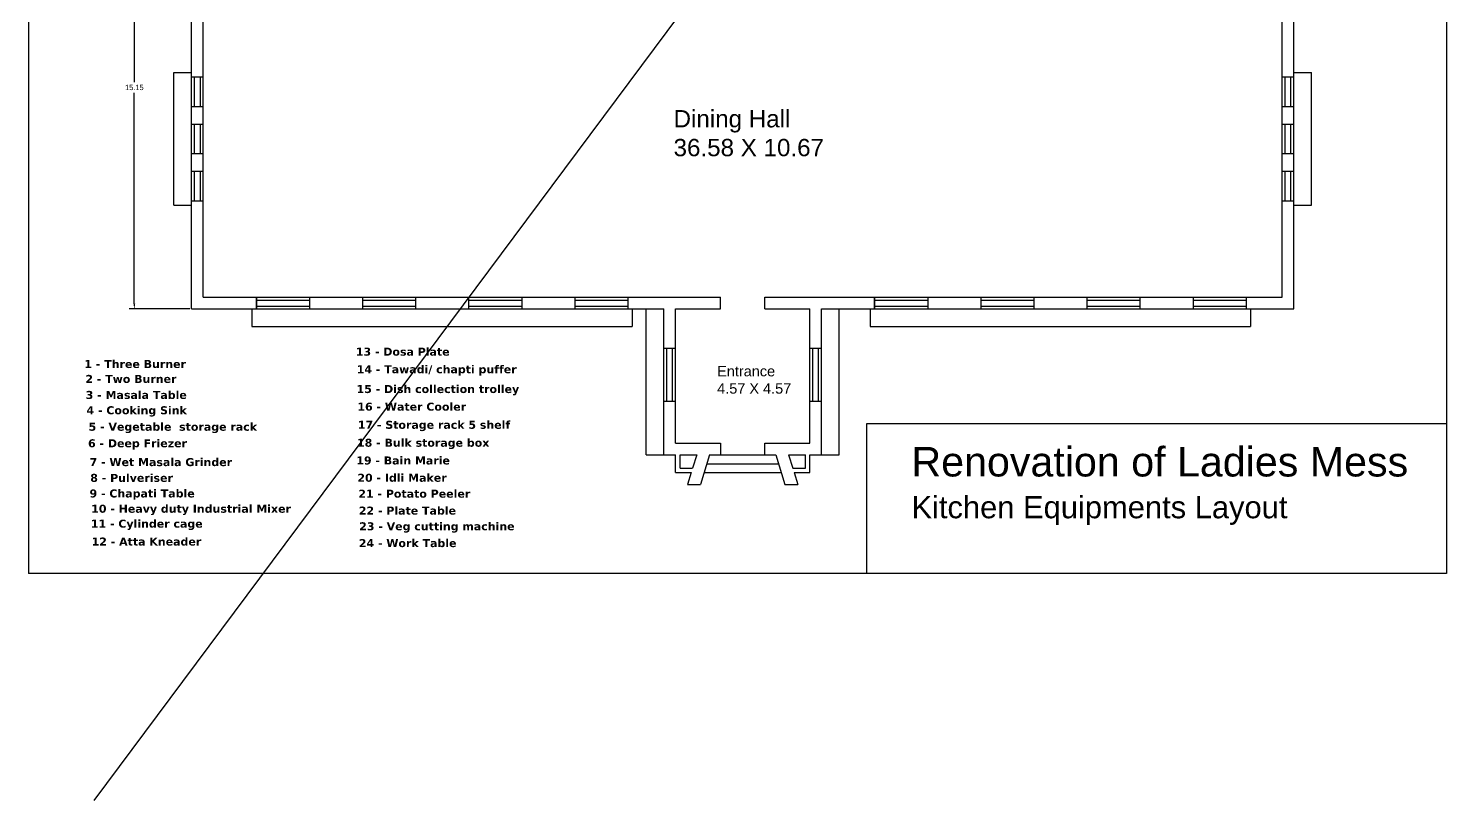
# Model space of a CAD drawing. Header units: inches. Extents: x 101 to 668, y -217 to 99.
# Drawn here: x 595.56 to 643.67, y -167.63 to -141.44 of the extents above; entities that cross this region are included whole.
import ezdxf

# ---------------------------------------------------------------- set-up
doc = ezdxf.new("R2010")
doc.units = ezdxf.units.IN
doc.header["$MEASUREMENT"] = 0
doc.styles.get("Standard").update_dxf_attribs({"font": 'arial.ttf'})
doc.dimstyles.get("Standard").update_dxf_attribs({"dimtxt": 0.18, "dimasz": 0.18, "dimexe": 0.18, "dimexo": 0.0625, "dimgap": 0.09, "dimtad": 0, "dimtih": 1, "dimtoh": 1, "dimdec": 4, "dimzin": 0, "dimdsep": 46, "dimtxsty": 'Standard', "dimcen": 0.09, "dimadec": 0, "dimazin": 0, "dimtfac": 1, "dimtdec": 4, "dimtofl": 0, "dimtmove": 0, "dimatfit": 3, "dimfxl": 1, "dimtolj": 1, "dimtzin": 0, "dimarcsym": 0})

# ---------------------------------------------------------------- blocks, each defined once
blk = doc.blocks.new('*D180')
at = {"color": 0, "lineweight": -2}
for p, q in [((601.033, -135.939), (598.976, -135.939)), ((599.156, -136.119), (599.156, -143.267)), ((599.156, -150.779), (599.156, -143.631)), ((601.033, -150.959), (598.976, -150.959))]:
    blk.add_line(p, q, dxfattribs=at)
at = {"color": 0}
for points in [[(599.126, -136.119), (599.186, -136.119), (599.156, -135.939)], [(599.126, -150.779), (599.186, -150.779), (599.156, -150.959)]]:
    blk.add_solid(points, dxfattribs=at)
at = {"layer": 'Defpoints', "color": 0}
for p in [(601.096, -135.939), (599.156, -150.959), (601.096, -150.959)]:
    blk.add_point(p, dxfattribs=at)
at = {"color": 0, "insert": (599.156, -143.449), "char_height": 0.18, "attachment_point": 5}
blk.add_mtext('\\A1;15.15', dxfattribs=at)

msp = doc.modelspace()

# ---------------------------------------------------------------- linework, layer by layer
for p, q in [((636.81516, -115.25716), (597.77678, -167.63164)), ((595.5618, -120.89657), (595.5618, -159.92899)), ((601.09564, -150.95917), (601.09564, -135.93917)), ((638.48564, -150.95917), (638.48564, -135.93917)), ((601.49564, -150.55917), (601.49564, -139.88917)), ((638.08564, -150.55917), (638.08564, -139.88917)), ((600.49564, -147.44217), (600.49564, -142.94217)), ((600.49564, -142.94217), (601.09564, -142.94217)), ((601.09564, -143.09217), (601.49564, -143.09217)), ((601.19564, -144.09217), (601.19564, -143.09217)), ((601.39564, -144.09217), (601.39564, -143.09217)), ((638.08564, -143.09217), (638.48564, -143.09217)), ((638.18564, -144.09217), (638.18564, -143.09217)), ((638.38564, -144.09217), (638.38564, -143.09217)), ((638.48564, -142.94217), (639.08564, -142.94217)), ((639.08564, -147.44217), (639.08564, -142.94217)), ((601.09564, -144.09217), (601.49564, -144.09217)), ((638.08564, -144.09217), (638.48564, -144.09217)), ((601.09564, -144.69217), (601.49564, -144.69217)), ((601.19564, -145.69217), (601.19564, -144.69217)), ((601.39564, -145.69217), (601.39564, -144.69217)), ((638.08564, -144.69217), (638.48564, -144.69217)), ((638.18564, -145.69217), (638.18564, -144.69217)), ((638.38564, -145.69217), (638.38564, -144.69217)), ((601.09564, -145.69217), (601.49564, -145.69217)), ((638.08564, -145.69217), (638.48564, -145.69217)), ((601.09564, -146.29217), (601.49564, -146.29217)), ((601.19564, -147.29217), (601.19564, -146.29217)), ((601.39564, -147.29217), (601.39564, -146.29217)), ((638.08564, -146.29217), (638.48564, -146.29217)), ((638.18564, -147.29217), (638.18564, -146.29217)), ((638.38564, -147.29217), (638.38564, -146.29217)), ((600.49564, -147.44217), (601.09564, -147.44217)), ((601.09564, -147.29217), (601.49564, -147.29217)), ((638.08564, -147.29217), (638.48564, -147.29217)), ((638.48564, -147.44217), (639.08564, -147.44217)), ((601.49564, -150.55917), (619.04064, -150.55917)), ((603.29564, -150.95917), (603.29564, -150.55917)), ((603.29564, -150.55917), (603.29564, -150.95917)), ((605.09564, -150.55917), (605.09564, -150.95917)), ((606.89564, -150.55917), (606.89564, -150.95917)), ((606.89564, -150.55917), (606.89564, -150.95917)), ((608.69564, -150.55917), (608.69564, -150.95917)), ((610.49564, -150.55917), (610.49564, -150.95917)), ((610.49564, -150.55917), (610.49564, -150.95917)), ((612.29564, -150.55917), (612.29564, -150.95917)), ((614.09564, -150.55917), (614.09564, -150.95917)), ((614.09564, -150.55917), (614.09564, -150.95917)), ((615.89564, -150.55917), (615.89564, -150.95917)), ((619.04064, -150.95917), (619.04064, -150.55917)), ((620.54064, -150.55917), (638.08564, -150.55917)), ((620.54064, -150.95917), (620.54064, -150.55917)), ((624.26564, -150.95917), (624.26564, -150.55917)), ((624.26564, -150.55917), (624.26564, -150.95917)), ((626.06564, -150.55917), (626.06564, -150.95917)), ((627.86564, -150.55917), (627.86564, -150.95917)), ((627.86564, -150.55917), (627.86564, -150.95917)), ((629.66564, -150.55917), (629.66564, -150.95917)), ((631.46564, -150.55917), (631.46564, -150.95917)), ((631.46564, -150.55917), (631.46564, -150.95917)), ((633.26564, -150.55917), (633.26564, -150.95917)), ((635.06564, -150.55917), (635.06564, -150.95917)), ((635.06564, -150.55917), (635.06564, -150.95917)), ((636.86564, -150.55917), (636.86564, -150.95917)), ((601.09564, -150.95917), (617.11564, -150.95917)), ((603.14564, -150.95917), (603.14564, -151.55917)), ((603.29564, -150.65917), (605.09564, -150.65917)), ((603.29564, -150.85917), (605.09564, -150.85917)), ((603.29564, -150.95917), (603.29564, -150.95917)), ((606.89564, -150.65917), (608.69564, -150.65917)), ((606.89564, -150.85917), (608.69564, -150.85917)), ((606.89564, -150.95917), (606.89564, -150.95917)), ((610.49564, -150.65917), (612.29564, -150.65917)), ((610.49564, -150.85917), (612.29564, -150.85917)), ((610.49564, -150.95917), (610.49564, -150.95917)), ((614.09564, -150.65917), (615.89564, -150.65917)), ((614.09564, -150.85917), (615.89564, -150.85917)), ((614.09564, -150.95917), (614.09564, -150.95917)), ((616.04564, -150.95917), (616.04564, -151.55917)), ((616.51564, -155.90917), (616.51564, -150.95917)), ((617.11564, -155.90917), (617.11564, -150.95917)), ((617.51564, -150.95917), (619.04064, -150.95917)), ((617.51564, -155.50917), (617.51564, -150.95917)), ((620.54064, -150.95917), (622.06564, -150.95917)), ((622.06564, -155.50917), (622.06564, -150.95917)), ((622.46564, -150.95917), (638.48564, -150.95917)), ((622.46564, -155.90917), (622.46564, -150.95917)), ((623.06564, -155.90917), (623.06564, -150.95917)), ((624.11564, -150.95917), (624.11564, -151.55917)), ((624.26564, -150.65917), (626.06564, -150.65917)), ((624.26564, -150.85917), (626.06564, -150.85917)), ((627.86564, -150.65917), (629.66564, -150.65917)), ((627.86564, -150.85917), (629.66564, -150.85917)), ((631.46564, -150.65917), (633.26564, -150.65917)), ((631.46564, -150.85917), (633.26564, -150.85917)), ((635.06564, -150.65917), (636.86564, -150.65917)), ((635.06564, -150.85917), (636.86564, -150.85917)), ((637.01564, -150.95917), (637.01564, -151.55917)), ((603.14564, -151.55917), (616.04564, -151.55917)), ((624.11564, -151.55917), (637.01564, -151.55917)), ((617.11564, -152.29141), (617.51564, -152.29141)), ((617.21564, -154.09141), (617.21564, -152.29141)), ((617.41564, -154.09141), (617.41564, -152.29141)), ((622.06564, -152.29141), (622.46564, -152.29141)), ((622.16564, -154.09141), (622.16564, -152.29141)), ((622.36564, -154.09141), (622.36564, -152.29141)), ((617.11564, -154.09141), (617.51564, -154.09141)), ((622.06564, -154.09141), (622.46564, -154.09141)), ((624.00133, -159.92899), (624.00133, -154.84116)), ((624.00133, -154.84116), (643.66764, -154.84116)), ((617.51564, -155.50917), (619.04064, -155.50917)), ((619.04064, -155.50917), (619.04064, -155.90917)), ((620.54064, -155.50917), (622.06564, -155.50917)), ((620.54064, -155.90917), (620.54064, -155.50917)), ((616.51564, -155.90917), (617.51564, -155.90917)), ((617.51564, -156.50917), (617.51564, -155.90917)), ((617.66564, -155.90917), (618.23135, -155.90917)), ((617.66564, -155.90917), (618.23135, -155.90917)), ((617.66564, -156.35917), (617.66564, -155.90917)), ((618.23135, -155.90917), (618.09153, -156.35917)), ((618.66635, -155.90917), (618.35564, -156.90917)), ((618.57314, -156.20917), (621.00814, -156.20917)), ((618.66635, -155.90917), (619.04064, -155.90917)), ((618.66635, -155.90917), (620.54064, -155.90917)), ((620.54064, -155.90917), (620.91492, -155.90917)), ((620.91492, -155.90917), (621.22564, -156.90917)), ((621.34992, -155.90917), (621.91564, -155.90917)), ((621.34992, -155.90917), (621.91564, -155.90917)), ((621.34992, -155.90917), (621.48974, -156.35917)), ((621.91564, -156.35917), (621.91564, -155.90917)), ((622.06564, -155.90917), (623.06564, -155.90917)), ((622.06564, -156.50917), (622.06564, -155.90917)), ((617.51564, -156.50917), (618.04492, -156.50917)), ((617.66564, -156.35917), (618.09153, -156.35917)), ((618.04492, -156.50917), (617.92064, -156.90917)), ((618.47992, -156.50917), (621.10135, -156.50917)), ((621.48974, -156.35917), (621.91564, -156.35917)), ((621.53635, -156.50917), (622.06564, -156.50917)), ((621.53635, -156.50917), (621.66064, -156.90917)), ((617.92064, -156.90917), (618.35564, -156.90917)), ((621.22564, -156.90917), (621.66064, -156.90917))]:
    msp.add_line(p, q)
msp.add_lwpolyline([(595.5618, -120.89657), (643.66764, -120.89657), (643.66764, -159.92899), (595.5618, -159.92899)])

# ---------------------------------------------------------------- texts
at = {"attachment_point": 1}
for s, insert, char_height, width in [('Dining Hall\\P36.58 X 10.67 ', (617.44655, -144.21507), 0.5865869, 8.6047683), ('Entrance\\P4.57 X 4.57 ', (618.92475, -152.89314), 0.351739, 8.6047683), ('{\\fVerdana|b1|i0|c0|p34;16 - Water Cooler}', (606.72231, -154.13649), 0.2715054, 7.8372141), ('{\\fVerdana|b1|i0|c0|p34;6 - Deep Friezer}', (597.5863, -155.3781), 0.2715054, 6.2143038), ('Renovation of Ladies Mess\\P{\\H0.75x;Kitchen Equipments Layout}', (625.51423, -155.63986), 1, 23.1967534), ('{\\fVerdana|b1|i0|c0|p34;11 - Cylinder cage}', (597.68187, -158.10392), 0.2715054, 7.8372141)]:
    msp.add_mtext(s, dxfattribs=dict(at, insert=insert, char_height=char_height, width=width))
at = {"color": 1, "char_height": 0.2715054, "attachment_point": 1}
for s, insert, width in [('{\\fVerdana|b1|i0|c0|p34;13 - Dosa Plate}', (606.66901, -152.27223), 7.8372141), ('{\\fVerdana|b1|i0|c0|p34;1 - Three Burner}', (597.46179, -152.69025), 8.4801782), ('{\\fVerdana|b1|i0|c0|p34;14 - Tawadi/ chapti puffer}', (606.69995, -152.86839), 7.8372141), ('{\\fVerdana|b1|i0|c0|p34;2 - Two Burner}', (597.4945, -153.19591), 8.4801782), ('{\\fVerdana|b1|i0|c0|p34;3 - Masala Table}', (597.50729, -153.73874), 8.4801782), ('{\\fVerdana|b1|i0|c0|p34;15 - Dish collection trolley}', (606.69436, -153.5385), 7.8372141), ('{\\fVerdana|b1|i0|c0|p34;4 - Cooking Sink}', (597.53361, -154.25789), 8.4801782), ('{\\fVerdana|b1|i0|c0|p34;5 - Vegetable  storage rack}', (597.60591, -154.81773), 8.4588165), ('{\\fVerdana|b1|i0|c0|p34;17 - Storage rack 5 shelf}', (606.73572, -154.75231), 7.8372141), ('{\\fVerdana|b1|i0|c0|p34;18 - Bulk storage box }', (606.70905, -155.35978), 7.8372141), ('{\\fVerdana|b1|i0|c0|p34;7 - Wet Masala Grinder}', (597.63842, -156.0165), 8.4801782), ('{\\fVerdana|b1|i0|c0|p34;19 - Bain Marie}', (606.68482, -155.96104), 8.4801782), ('{\\fVerdana|b1|i0|c0|p34;8 - Pulveriser}', (597.66097, -156.55112), 6.2143038), ('{\\fVerdana|b1|i0|c0|p34;20 - Idli Maker}', (606.72164, -156.54755), 8.4801782), ('{\\fVerdana|b1|i0|c0|p34;9 - Chapati Table}', (597.63605, -157.07941), 6.2143038), ('{\\fVerdana|b1|i0|c0|p34;21 - Potato Peeler}', (606.75439, -157.0877), 8.4801782), ('{\\fVerdana|b1|i0|c0|p34;10 - Heavy duty Industrial Mixer}', (597.69297, -157.5981), 8.4801782), ('{\\fVerdana|b1|i0|c0|p34;22 - Plate Table}', (606.77107, -157.66119), 8.4801782), ('{\\fVerdana|b1|i0|c0|p34;23 - Veg cutting machine}', (606.78315, -158.19262), 8.4801782), ('{\\fVerdana|b1|i0|c0|p34;12 - Atta Kneader}', (597.70756, -158.71056), 7.8372141), ('{\\fVerdana|b1|i0|c0|p34;24 - Work Table}', (606.77099, -158.76352), 8.4801782)]:
    msp.add_mtext(s, dxfattribs=dict(at, insert=insert, width=width))

# ---------------------------------------------------------------- dimensions: what is measured, and where the dimension line sits
dim = msp.add_linear_dim(base=(599.15603, -150.95917), p1=(601.09564, -135.93917), p2=(601.09564, -150.95917), angle=90, text='15.15', dimstyle='Standard')
dim.commit()
dim.dimension.update_dxf_attribs({"geometry": '*D180', "text_midpoint": (599.15603, -143.44917)})

doc.saveas('drawing.dxf')
